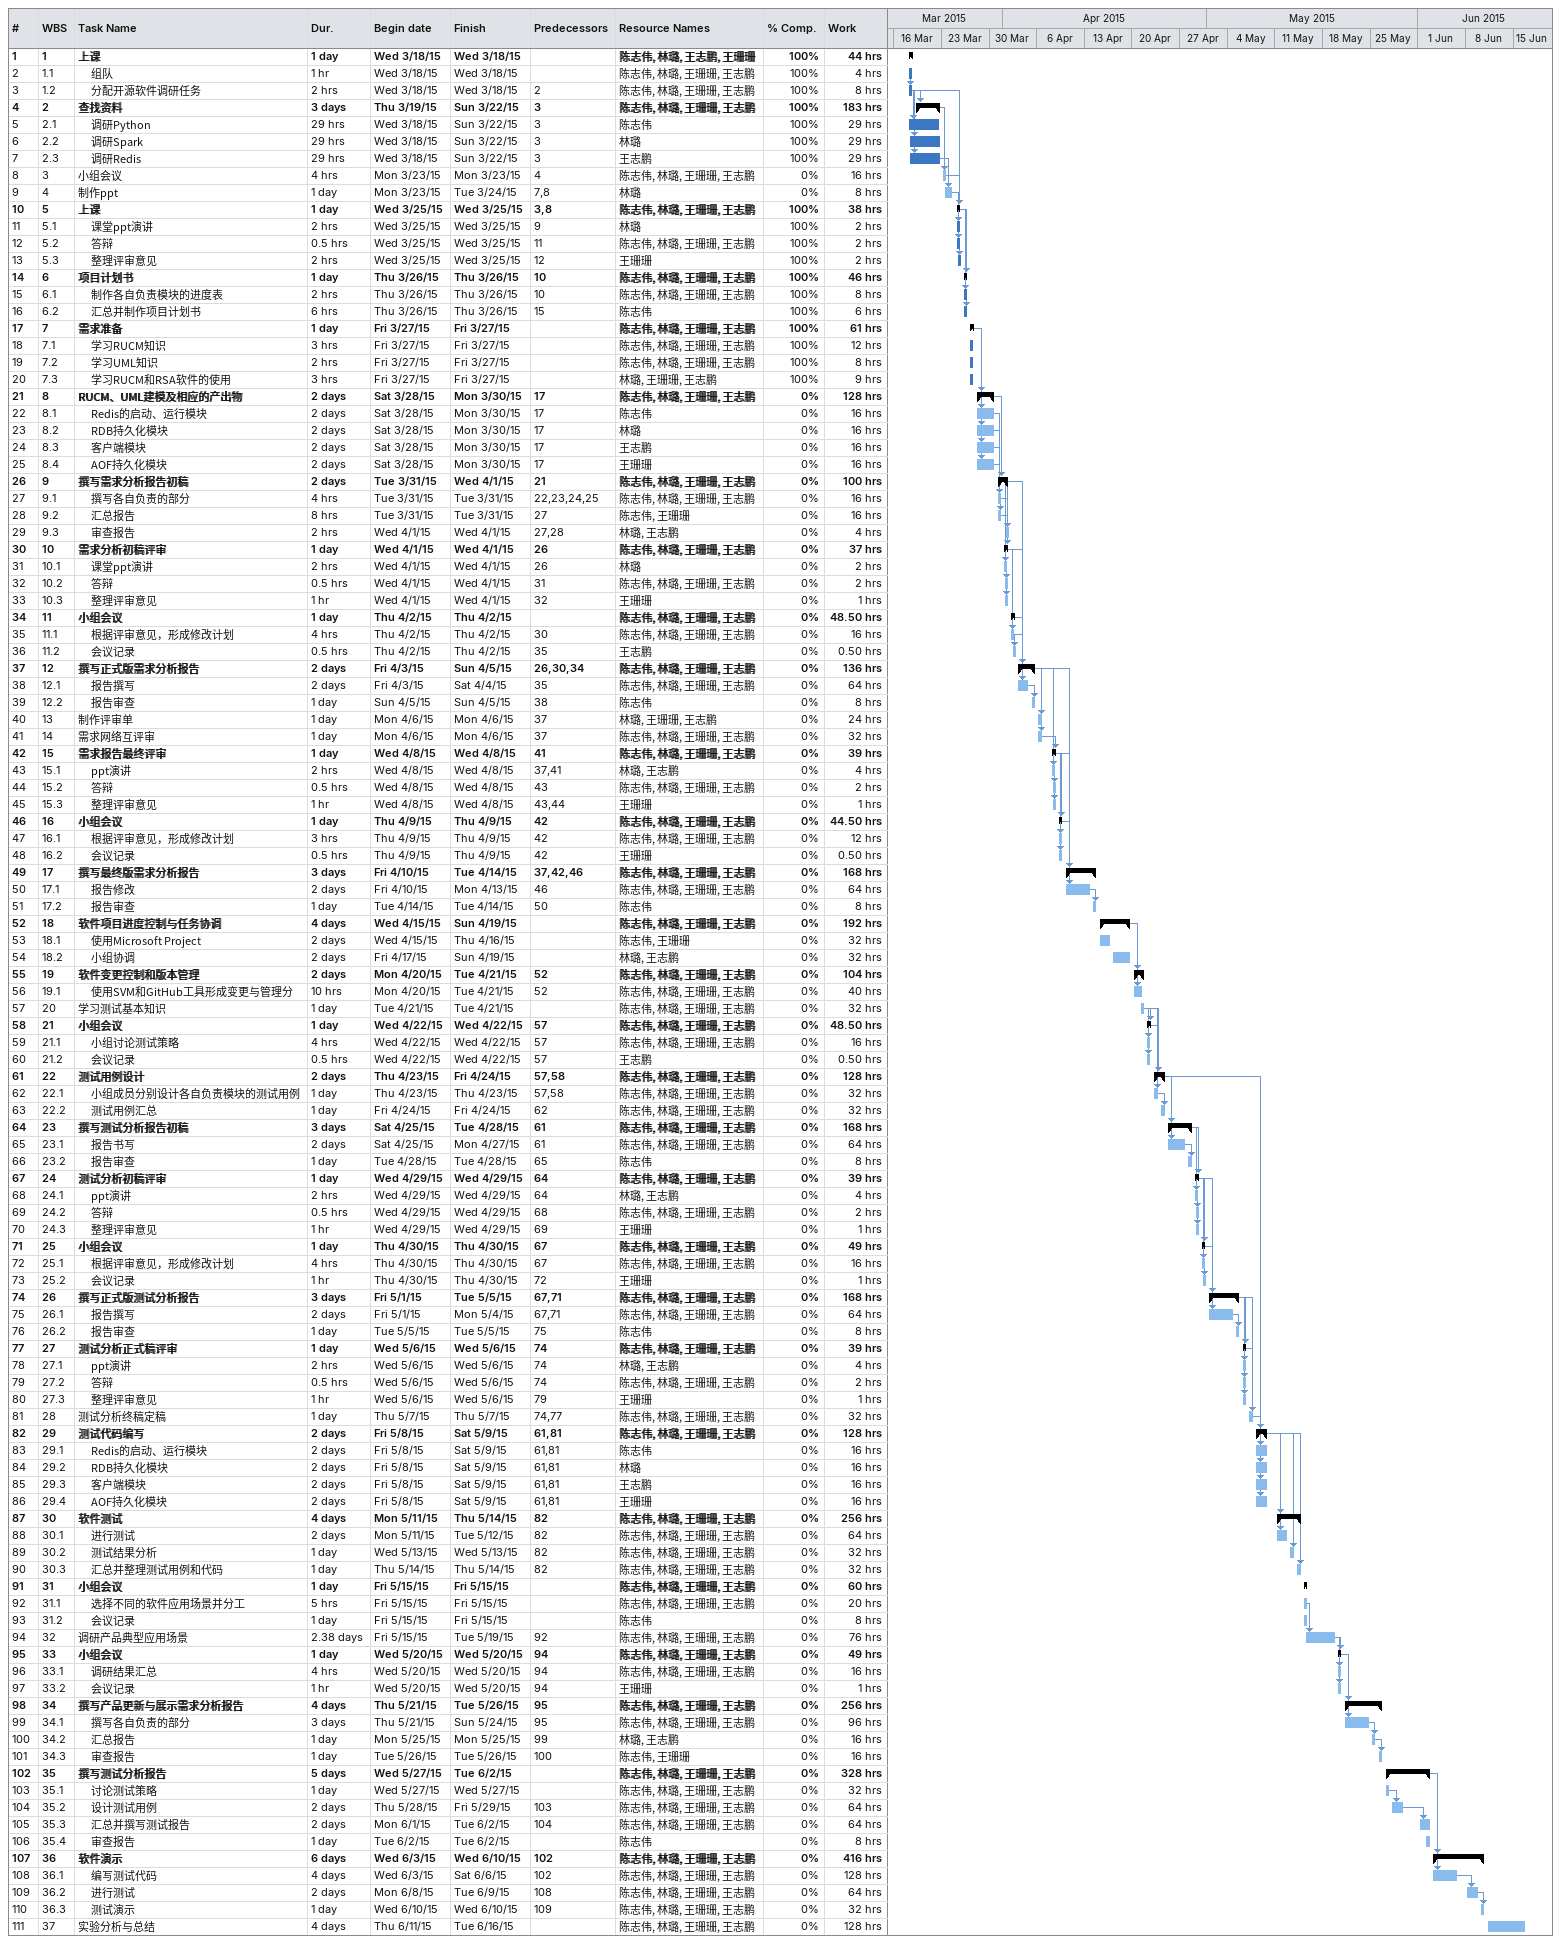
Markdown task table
| ID | WBS | Task | Duration | Start | Finish | Predecessors | Resources | % complete | Work (h) |
|---|---|---|---|---|---|---|---|---|---|
| 1 | 1 | **上课** | 1d | 2015-03-18 | 2015-03-18 |  | 陈志伟, 林璐, 王志鹏, 王珊珊 | 100 | 44 |
| 2 | 1.1 | 组队 | 1h | 2015-03-18 | 2015-03-18 |  | 陈志伟, 林璐, 王珊珊, 王志鹏 | 100 | 4 |
| 3 | 1.2 | 分配开源软件调研任务 | 2h | 2015-03-18 | 2015-03-18 | 2 | 陈志伟, 林璐, 王珊珊, 王志鹏 | 100 | 8 |
| 4 | 2 | **查找资料** | 3d | 2015-03-19 | 2015-03-22 | 3 | 陈志伟, 林璐, 王珊珊, 王志鹏 | 100 | 183 |
| 5 | 2.1 | 调研Python | 29h | 2015-03-18 | 2015-03-22 | 3 | 陈志伟 | 100 | 29 |
| 6 | 2.2 | 调研Spark | 29h | 2015-03-18 | 2015-03-22 | 3 | 林璐 | 100 | 29 |
| 7 | 2.3 | 调研Redis | 29h | 2015-03-18 | 2015-03-22 | 3 | 王志鹏 | 100 | 29 |
| 8 | 3 | 小组会议 | 4h | 2015-03-23 | 2015-03-23 | 4 | 陈志伟, 林璐, 王珊珊, 王志鹏 | 0 | 16 |
| 9 | 4 | 制作ppt | 1d | 2015-03-23 | 2015-03-24 | 7, 8 | 林璐 | 0 | 8 |
| 10 | 5 | **上课** | 1d | 2015-03-25 | 2015-03-25 | 3, 8 | 陈志伟, 林璐, 王珊珊, 王志鹏 | 100 | 38 |
| 11 | 5.1 | 课堂ppt演讲 | 2h | 2015-03-25 | 2015-03-25 | 9 | 林璐 | 100 | 2 |
| 12 | 5.2 | 答辩 | 0.5h | 2015-03-25 | 2015-03-25 | 11 | 陈志伟, 林璐, 王珊珊, 王志鹏 | 100 | 2 |
| 13 | 5.3 | 整理评审意见 | 2h | 2015-03-25 | 2015-03-25 | 12 | 王珊珊 | 100 | 2 |
| 14 | 6 | **项目计划书** | 1d | 2015-03-26 | 2015-03-26 | 10 | 陈志伟, 林璐, 王珊珊, 王志鹏 | 100 | 46 |
| 15 | 6.1 | 制作各自负责模块的进度表 | 2h | 2015-03-26 | 2015-03-26 | 10 | 陈志伟, 林璐, 王珊珊, 王志鹏 | 100 | 8 |
| 16 | 6.2 | 汇总并制作项目计划书 | 6h | 2015-03-26 | 2015-03-26 | 15 | 陈志伟 | 100 | 6 |
| 17 | 7 | **需求准备** | 1d | 2015-03-27 | 2015-03-27 |  | 陈志伟, 林璐, 王珊珊, 王志鹏 | 100 | 61 |
| 18 | 7.1 | 学习RUCM知识 | 3h | 2015-03-27 | 2015-03-27 |  | 陈志伟, 林璐, 王珊珊, 王志鹏 | 100 | 12 |
| 19 | 7.2 | 学习UML知识 | 2h | 2015-03-27 | 2015-03-27 |  | 陈志伟, 林璐, 王珊珊, 王志鹏 | 100 | 8 |
| 20 | 7.3 | 学习RUCM和RSA软件的使用 | 3h | 2015-03-27 | 2015-03-27 |  | 林璐, 王珊珊, 王志鹏 | 100 | 9 |
| 21 | 8 | **RUCM、UML建模及相应的产出物** | 2d | 2015-03-28 | 2015-03-30 | 17 | 陈志伟, 林璐, 王珊珊, 王志鹏 | 0 | 128 |
| 22 | 8.1 | Redis的启动、运行模块 | 2d | 2015-03-28 | 2015-03-30 | 17 | 陈志伟 | 0 | 16 |
| 23 | 8.2 | RDB持久化模块 | 2d | 2015-03-28 | 2015-03-30 | 17 | 林璐 | 0 | 16 |
| 24 | 8.3 | 客户端模块 | 2d | 2015-03-28 | 2015-03-30 | 17 | 王志鹏 | 0 | 16 |
| 25 | 8.4 | AOF持久化模块 | 2d | 2015-03-28 | 2015-03-30 | 17 | 王珊珊 | 0 | 16 |
| 26 | 9 | **撰写需求分析报告初稿** | 2d | 2015-03-31 | 2015-04-01 | 21 | 陈志伟, 林璐, 王珊珊, 王志鹏 | 0 | 100 |
| 27 | 9.1 | 撰写各自负责的部分 | 4h | 2015-03-31 | 2015-03-31 | 22, 23, 24, 25 | 陈志伟, 林璐, 王珊珊, 王志鹏 | 0 | 16 |
| 28 | 9.2 | 汇总报告 | 8h | 2015-03-31 | 2015-03-31 | 27 | 陈志伟, 王珊珊 | 0 | 16 |
| 29 | 9.3 | 审查报告 | 2h | 2015-04-01 | 2015-04-01 | 27, 28 | 林璐, 王志鹏 | 0 | 4 |
| 30 | 10 | **需求分析初稿评审** | 1d | 2015-04-01 | 2015-04-01 | 26 | 陈志伟, 林璐, 王珊珊, 王志鹏 | 0 | 37 |
| 31 | 10.1 | 课堂ppt演讲 | 2h | 2015-04-01 | 2015-04-01 | 26 | 林璐 | 0 | 2 |
| 32 | 10.2 | 答辩 | 0.5h | 2015-04-01 | 2015-04-01 | 31 | 陈志伟, 林璐, 王珊珊, 王志鹏 | 0 | 2 |
| 33 | 10.3 | 整理评审意见 | 1h | 2015-04-01 | 2015-04-01 | 32 | 王珊珊 | 0 | 1 |
| 34 | 11 | **小组会议** | 1d | 2015-04-02 | 2015-04-02 |  | 陈志伟, 林璐, 王珊珊, 王志鹏 | 0 | 48.50 |
| 35 | 11.1 | 根据评审意见，形成修改计划 | 4h | 2015-04-02 | 2015-04-02 | 30 | 陈志伟, 林璐, 王珊珊, 王志鹏 | 0 | 16 |
| 36 | 11.2 | 会议记录 | 0.5h | 2015-04-02 | 2015-04-02 | 35 | 王志鹏 | 0 | 0.50 |
| 37 | 12 | **撰写正式版需求分析报告** | 2d | 2015-04-03 | 2015-04-05 | 26, 30, 34 | 陈志伟, 林璐, 王珊珊, 王志鹏 | 0 | 136 |
| 38 | 12.1 | 报告撰写 | 2d | 2015-04-03 | 2015-04-04 | 35 | 陈志伟, 林璐, 王珊珊, 王志鹏 | 0 | 64 |
| 39 | 12.2 | 报告审查 | 1d | 2015-04-05 | 2015-04-05 | 38 | 陈志伟 | 0 | 8 |
| 40 | 13 | 制作评审单 | 1d | 2015-04-06 | 2015-04-06 | 37 | 林璐, 王珊珊, 王志鹏 | 0 | 24 |
| 41 | 14 | 需求网络互评审 | 1d | 2015-04-06 | 2015-04-06 | 37 | 陈志伟, 林璐, 王珊珊, 王志鹏 | 0 | 32 |
| 42 | 15 | **需求报告最终评审** | 1d | 2015-04-08 | 2015-04-08 | 41 | 陈志伟, 林璐, 王珊珊, 王志鹏 | 0 | 39 |
| 43 | 15.1 | ppt演讲 | 2h | 2015-04-08 | 2015-04-08 | 37, 41 | 林璐, 王志鹏 | 0 | 4 |
| 44 | 15.2 | 答辩 | 0.5h | 2015-04-08 | 2015-04-08 | 43 | 陈志伟, 林璐, 王珊珊, 王志鹏 | 0 | 2 |
| 45 | 15.3 | 整理评审意见 | 1h | 2015-04-08 | 2015-04-08 | 43, 44 | 王珊珊 | 0 | 1 |
| 46 | 16 | **小组会议** | 1d | 2015-04-09 | 2015-04-09 | 42 | 陈志伟, 林璐, 王珊珊, 王志鹏 | 0 | 44.50 |
| 47 | 16.1 | 根据评审意见，形成修改计划 | 3h | 2015-04-09 | 2015-04-09 | 42 | 陈志伟, 林璐, 王珊珊, 王志鹏 | 0 | 12 |
| 48 | 16.2 | 会议记录 | 0.5h | 2015-04-09 | 2015-04-09 | 42 | 王珊珊 | 0 | 0.50 |
| 49 | 17 | **撰写最终版需求分析报告** | 3d | 2015-04-10 | 2015-04-14 | 37, 42, 46 | 陈志伟, 林璐, 王珊珊, 王志鹏 | 0 | 168 |
| 50 | 17.1 | 报告修改 | 2d | 2015-04-10 | 2015-04-13 | 46 | 陈志伟, 林璐, 王珊珊, 王志鹏 | 0 | 64 |
| 51 | 17.2 | 报告审查 | 1d | 2015-04-14 | 2015-04-14 | 50 | 陈志伟 | 0 | 8 |
| 52 | 18 | **软件项目进度控制与任务协调** | 4d | 2015-04-15 | 2015-04-19 |  | 陈志伟, 林璐, 王珊珊, 王志鹏 | 0 | 192 |
| 53 | 18.1 | 使用Microsoft Project | 2d | 2015-04-15 | 2015-04-16 |  | 陈志伟, 王珊珊 | 0 | 32 |
| 54 | 18.2 | 小组协调 | 2d | 2015-04-17 | 2015-04-19 |  | 林璐, 王志鹏 | 0 | 32 |
| 55 | 19 | **软件变更控制和版本管理** | 2d | 2015-04-20 | 2015-04-21 | 52 | 陈志伟, 林璐, 王珊珊, 王志鹏 | 0 | 104 |
| 56 | 19.1 | 使用SVM和GitHub工具形成变更与管理分 | 10h | 2015-04-20 | 2015-04-21 | 52 | 陈志伟, 林璐, 王珊珊, 王志鹏 | 0 | 40 |
| 57 | 20 | 学习测试基本知识 | 1d | 2015-04-21 | 2015-04-21 |  | 陈志伟, 林璐, 王珊珊, 王志鹏 | 0 | 32 |
| 58 | 21 | **小组会议** | 1d | 2015-04-22 | 2015-04-22 | 57 | 陈志伟, 林璐, 王珊珊, 王志鹏 | 0 | 48.50 |
| 59 | 21.1 | 小组讨论测试策略 | 4h | 2015-04-22 | 2015-04-22 | 57 | 陈志伟, 林璐, 王珊珊, 王志鹏 | 0 | 16 |
| 60 | 21.2 | 会议记录 | 0.5h | 2015-04-22 | 2015-04-22 | 57 | 王志鹏 | 0 | 0.50 |
| 61 | 22 | **测试用例设计** | 2d | 2015-04-23 | 2015-04-24 | 57, 58 | 陈志伟, 林璐, 王珊珊, 王志鹏 | 0 | 128 |
| 62 | 22.1 | 小组成员分别设计各自负责模块的测试用例 | 1d | 2015-04-23 | 2015-04-23 | 57, 58 | 陈志伟, 林璐, 王珊珊, 王志鹏 | 0 | 32 |
| 63 | 22.2 | 测试用例汇总 | 1d | 2015-04-24 | 2015-04-24 | 62 | 陈志伟, 林璐, 王珊珊, 王志鹏 | 0 | 32 |
| 64 | 23 | **撰写测试分析报告初稿** | 3d | 2015-04-25 | 2015-04-28 | 61 | 陈志伟, 林璐, 王珊珊, 王志鹏 | 0 | 168 |
| 65 | 23.1 | 报告书写 | 2d | 2015-04-25 | 2015-04-27 | 61 | 陈志伟, 林璐, 王珊珊, 王志鹏 | 0 | 64 |
| 66 | 23.2 | 报告审查 | 1d | 2015-04-28 | 2015-04-28 | 65 | 陈志伟 | 0 | 8 |
| 67 | 24 | **测试分析初稿评审** | 1d | 2015-04-29 | 2015-04-29 | 64 | 陈志伟, 林璐, 王珊珊, 王志鹏 | 0 | 39 |
| 68 | 24.1 | ppt演讲 | 2h | 2015-04-29 | 2015-04-29 | 64 | 林璐, 王志鹏 | 0 | 4 |
| 69 | 24.2 | 答辩 | 0.5h | 2015-04-29 | 2015-04-29 | 68 | 陈志伟, 林璐, 王珊珊, 王志鹏 | 0 | 2 |
| 70 | 24.3 | 整理评审意见 | 1h | 2015-04-29 | 2015-04-29 | 69 | 王珊珊 | 0 | 1 |
| 71 | 25 | **小组会议** | 1d | 2015-04-30 | 2015-04-30 | 67 | 陈志伟, 林璐, 王珊珊, 王志鹏 | 0 | 49 |
| 72 | 25.1 | 根据评审意见，形成修改计划 | 4h | 2015-04-30 | 2015-04-30 | 67 | 陈志伟, 林璐, 王珊珊, 王志鹏 | 0 | 16 |
| 73 | 25.2 | 会议记录 | 1h | 2015-04-30 | 2015-04-30 | 72 | 王珊珊 | 0 | 1 |
| 74 | 26 | **撰写正式版测试分析报告** | 3d | 2015-05-01 | 2015-05-05 | 67, 71 | 陈志伟, 林璐, 王珊珊, 王志鹏 | 0 | 168 |
| 75 | 26.1 | 报告撰写 | 2d | 2015-05-01 | 2015-05-04 | 67, 71 | 陈志伟, 林璐, 王珊珊, 王志鹏 | 0 | 64 |
| 76 | 26.2 | 报告审查 | 1d | 2015-05-05 | 2015-05-05 | 75 | 陈志伟 | 0 | 8 |
| 77 | 27 | **测试分析正式稿评审** | 1d | 2015-05-06 | 2015-05-06 | 74 | 陈志伟, 林璐, 王珊珊, 王志鹏 | 0 | 39 |
| 78 | 27.1 | ppt演讲 | 2h | 2015-05-06 | 2015-05-06 | 74 | 林璐, 王志鹏 | 0 | 4 |
| 79 | 27.2 | 答辩 | 0.5h | 2015-05-06 | 2015-05-06 | 74 | 陈志伟, 林璐, 王珊珊, 王志鹏 | 0 | 2 |
| 80 | 27.3 | 整理评审意见 | 1h | 2015-05-06 | 2015-05-06 | 79 | 王珊珊 | 0 | 1 |
| 81 | 28 | 测试分析终稿定稿 | 1d | 2015-05-07 | 2015-05-07 | 74, 77 | 陈志伟, 林璐, 王珊珊, 王志鹏 | 0 | 32 |
| 82 | 29 | **测试代码编写** | 2d | 2015-05-08 | 2015-05-09 | 61, 81 | 陈志伟, 林璐, 王珊珊, 王志鹏 | 0 | 128 |
| 83 | 29.1 | Redis的启动、运行模块 | 2d | 2015-05-08 | 2015-05-09 | 61, 81 | 陈志伟 | 0 | 16 |
| 84 | 29.2 | RDB持久化模块 | 2d | 2015-05-08 | 2015-05-09 | 61, 81 | 林璐 | 0 | 16 |
| 85 | 29.3 | 客户端模块 | 2d | 2015-05-08 | 2015-05-09 | 61, 81 | 王志鹏 | 0 | 16 |
| 86 | 29.4 | AOF持久化模块 | 2d | 2015-05-08 | 2015-05-09 | 61, 81 | 王珊珊 | 0 | 16 |
| 87 | 30 | **软件测试** | 4d | 2015-05-11 | 2015-05-14 | 82 | 陈志伟, 林璐, 王珊珊, 王志鹏 | 0 | 256 |
| 88 | 30.1 | 进行测试 | 2d | 2015-05-11 | 2015-05-12 | 82 | 陈志伟, 林璐, 王珊珊, 王志鹏 | 0 | 64 |
| 89 | 30.2 | 测试结果分析 | 1d | 2015-05-13 | 2015-05-13 | 82 | 陈志伟, 林璐, 王珊珊, 王志鹏 | 0 | 32 |
| 90 | 30.3 | 汇总并整理测试用例和代码 | 1d | 2015-05-14 | 2015-05-14 | 82 | 陈志伟, 林璐, 王珊珊, 王志鹏 | 0 | 32 |
| 91 | 31 | **小组会议** | 1d | 2015-05-15 | 2015-05-15 |  | 陈志伟, 林璐, 王珊珊, 王志鹏 | 0 | 60 |
| 92 | 31.1 | 选择不同的软件应用场景并分工 | 5h | 2015-05-15 | 2015-05-15 |  | 陈志伟, 林璐, 王珊珊, 王志鹏 | 0 | 20 |
| 93 | 31.2 | 会议记录 | 1d | 2015-05-15 | 2015-05-15 |  | 陈志伟 | 0 | 8 |
| 94 | 32 | 调研产品典型应用场景 | 2.38d | 2015-05-15 | 2015-05-19 | 92 | 陈志伟, 林璐, 王珊珊, 王志鹏 | 0 | 76 |
| 95 | 33 | **小组会议** | 1d | 2015-05-20 | 2015-05-20 | 94 | 陈志伟, 林璐, 王珊珊, 王志鹏 | 0 | 49 |
| 96 | 33.1 | 调研结果汇总 | 4h | 2015-05-20 | 2015-05-20 | 94 | 陈志伟, 林璐, 王珊珊, 王志鹏 | 0 | 16 |
| 97 | 33.2 | 会议记录 | 1h | 2015-05-20 | 2015-05-20 | 94 | 王珊珊 | 0 | 1 |
| 98 | 34 | **撰写产品更新与展示需求分析报告** | 4d | 2015-05-21 | 2015-05-26 | 95 | 陈志伟, 林璐, 王珊珊, 王志鹏 | 0 | 256 |
| 99 | 34.1 | 撰写各自负责的部分 | 3d | 2015-05-21 | 2015-05-24 | 95 | 陈志伟, 林璐, 王珊珊, 王志鹏 | 0 | 96 |
| 100 | 34.2 | 汇总报告 | 1d | 2015-05-25 | 2015-05-25 | 99 | 林璐, 王志鹏 | 0 | 16 |
| 101 | 34.3 | 审查报告 | 1d | 2015-05-26 | 2015-05-26 | 100 | 陈志伟, 王珊珊 | 0 | 16 |
| 102 | 35 | **撰写测试分析报告** | 5d | 2015-05-27 | 2015-06-02 |  | 陈志伟, 林璐, 王珊珊, 王志鹏 | 0 | 328 |
| 103 | 35.1 | 讨论测试策略 | 1d | 2015-05-27 | 2015-05-27 |  | 陈志伟, 林璐, 王珊珊, 王志鹏 | 0 | 32 |
| 104 | 35.2 | 设计测试用例 | 2d | 2015-05-28 | 2015-05-29 | 103 | 陈志伟, 林璐, 王珊珊, 王志鹏 | 0 | 64 |
| 105 | 35.3 | 汇总并撰写测试报告 | 2d | 2015-06-01 | 2015-06-02 | 104 | 陈志伟, 林璐, 王珊珊, 王志鹏 | 0 | 64 |
| 106 | 35.4 | 审查报告 | 1d | 2015-06-02 | 2015-06-02 |  | 陈志伟 | 0 | 8 |
| 107 | 36 | **软件演示** | 6d | 2015-06-03 | 2015-06-10 | 102 | 陈志伟, 林璐, 王珊珊, 王志鹏 | 0 | 416 |
| 108 | 36.1 | 编写测试代码 | 4d | 2015-06-03 | 2015-06-06 | 102 | 陈志伟, 林璐, 王珊珊, 王志鹏 | 0 | 128 |
| 109 | 36.2 | 进行测试 | 2d | 2015-06-08 | 2015-06-09 | 108 | 陈志伟, 林璐, 王珊珊, 王志鹏 | 0 | 64 |
| 110 | 36.3 | 测试演示 | 1d | 2015-06-10 | 2015-06-10 | 109 | 陈志伟, 林璐, 王珊珊, 王志鹏 | 0 | 32 |
| 111 | 37 | 实验分析与总结 | 4d | 2015-06-11 | 2015-06-16 |  | 陈志伟, 林璐, 王珊珊, 王志鹏 | 0 | 128 |
